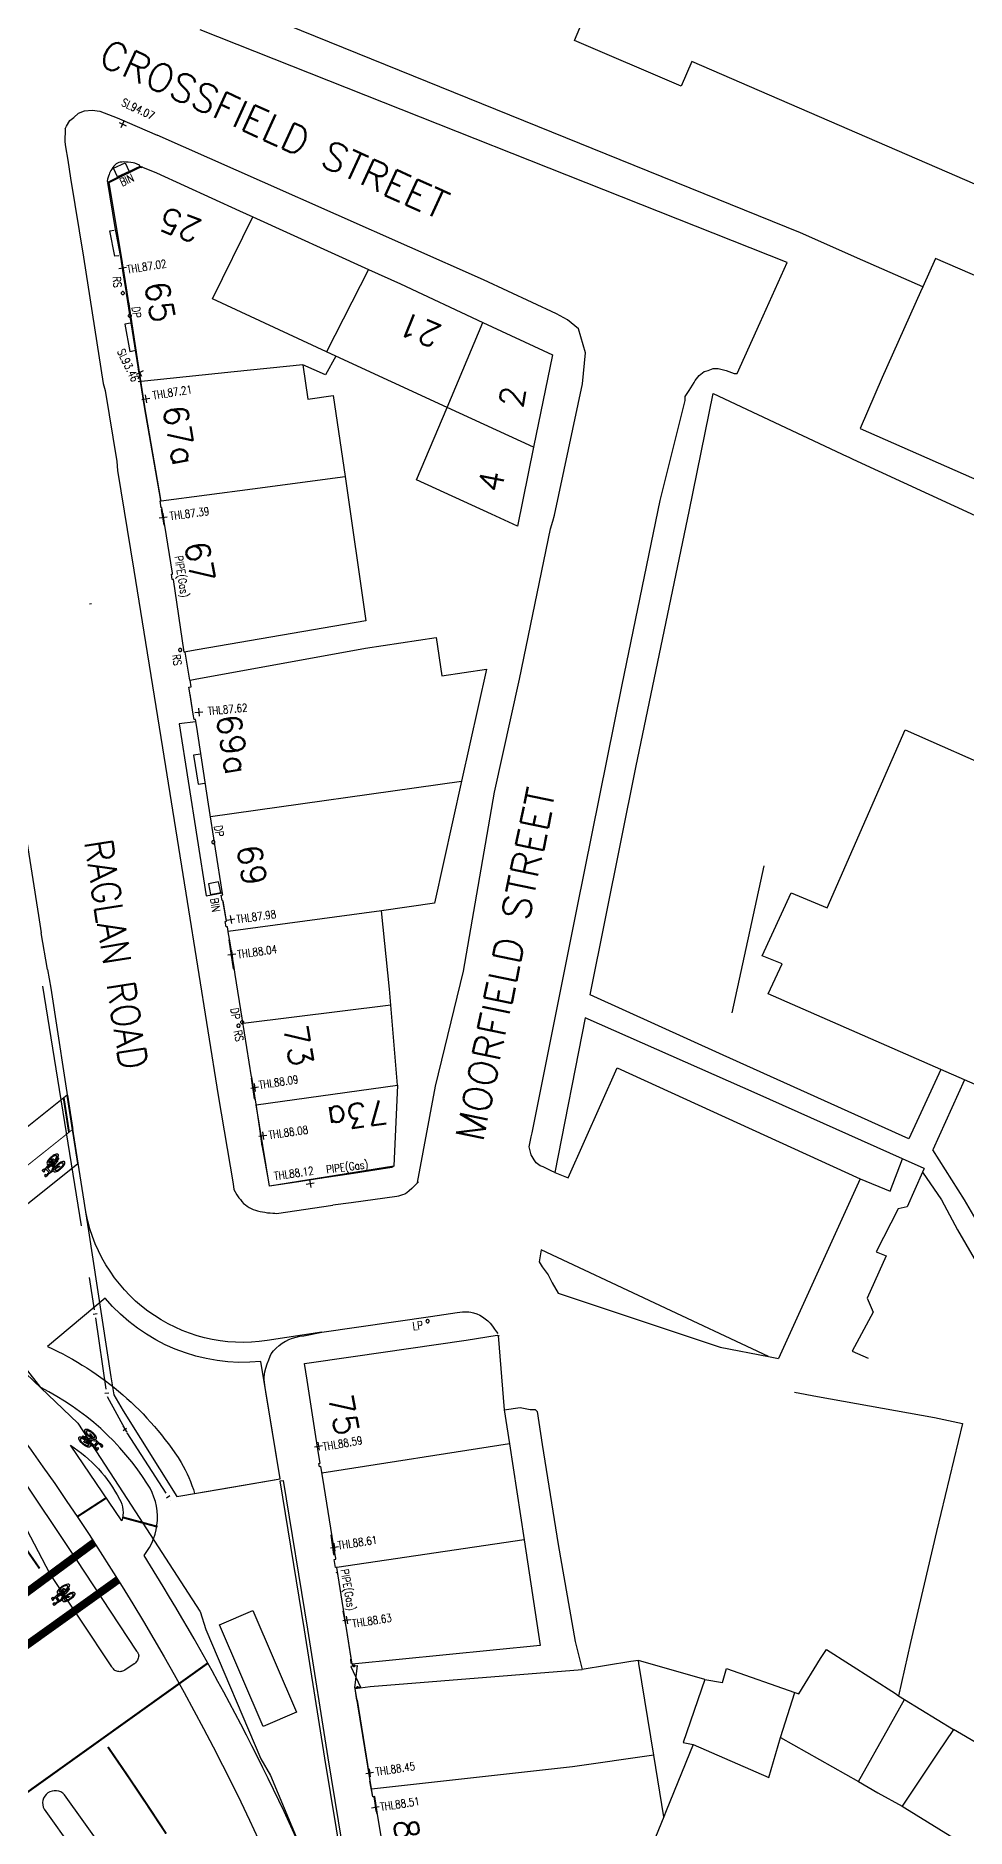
# Model space of a CAD drawing. Extents: x 427500 to 429848, y 434500 to 436505.
# Drawn here: x 429319.5 to 429366, y 435008.8 to 435098.4 of the extents above; entities that cross this region are included whole.
import ezdxf

# ---------------------------------------------------------------- set-up
doc = ezdxf.new("R2010")
doc.units = 0
for name, pattern in [('1004', [6, 4, -2]), ('1025', [2, 1, -1]), ('1055', [0.6, 0.1, -0.5]), ('BLIP', [1, 0.5, -0.5]), ('DASHED2', [0.375, 0.25, -0.125])]:
    doc.linetypes.add(name, pattern=pattern)
doc.layers.get('0').update_dxf_attribs({"color": 222})
for name, color, linetype in [('KTS_LINES', 7, 'Continuous'), ('LPTIP_Ex_Base', 8, 'Continuous'), ('PRO-MARKINGS', 7, 'Continuous'), ('PROPOSED', 1, 'Continuous'), ('ROADNAME', 7, 'Continuous')]:
    doc.layers.add(name, color=color, linetype=linetype)
doc.styles.add('LCC Romans', font='romans.shx', dxfattribs={"width": 0.9})
doc.styles.add('MtXpl_Romans', font='romans__.ttf')
doc.styles.get("Standard").update_dxf_attribs({"font": 'romans.shx'})

# ---------------------------------------------------------------- blocks, each defined once
blk = doc.blocks.new('MH_LINE')
at = {"color": 0, "linetype": 'ByBlock', "flags": 128}
blk.add_lwpolyline([(-0.5, 0), (0.5, 0)], dxfattribs=at)
blk = doc.blocks.new('FENCE_UP')
at = {"color": 0, "linetype": 'ByBlock', "flags": 128}
blk.add_lwpolyline([(0, 0.5), (0, -0.5)], dxfattribs=at)
blk = doc.blocks.new('GATE')
at = {"color": 0, "linetype": 'ByBlock', "flags": 128}
for points in [[(-0.450902, 0), (-0.451904, 0.007014), (-0.455912, 0.014028), (-0.460922, 0.019038), (-0.467936, 0.023046), (-0.475952, 0.024048), (-0.482966, 0.023046), (-0.48998, 0.019038), (-0.49499, 0.014028), (-0.498998, 0.007014), (-0.5, 0), (-0.498998, -0.007014), (-0.49499, -0.014028), (-0.48998, -0.019038), (-0.482966, -0.023046), (-0.475952, -0.024048), (-0.467936, -0.023046), (-0.460922, -0.019038), (-0.455912, -0.014028), (-0.451904, -0.007014)], [(-0.475952, 0.024048), (-0.475952, 0.078156), (0.475952, -0.078156), (0.475952, -0.024048)], [(-0.475952, -0.024048), (-0.475952, -0.078156), (0.475952, 0.078156), (0.475952, 0.024048)], [(-0.450902, 0), (-0.451904, -0.007014)], [(0.5, 0), (0.498998, 0.007014), (0.49499, 0.014028), (0.48998, 0.019038), (0.482966, 0.023046), (0.475952, 0.024048), (0.467936, 0.023046), (0.460922, 0.019038), (0.455912, 0.014028), (0.451904, 0.007014), (0.450902, 0), (0.451904, -0.007014), (0.455912, -0.014028), (0.460922, -0.019038), (0.467936, -0.023046), (0.475952, -0.024048), (0.482966, -0.023046), (0.48998, -0.019038), (0.49499, -0.014028), (0.498998, -0.007014)], [(0.5, 0), (0.498998, -0.007014)]]:
    blk.add_lwpolyline(points, dxfattribs=at)
blk = doc.blocks.new('CIRCL')
at = {"color": 0, "linetype": 'ByBlock', "flags": 128}
for points in [[(0.5, 0), (0.475, 0.154), (0.404, 0.293), (0.293, 0.404), (0.154, 0.475), (0, 0.5), (-0.154, 0.475), (-0.293, 0.404), (-0.404, 0.293), (-0.475, 0.154), (-0.5, 0), (-0.475, -0.154), (-0.404, -0.293), (-0.293, -0.404), (-0.154, -0.475), (0, -0.5), (0.154, -0.475), (0.293, -0.404), (0.404, -0.293), (0.475, -0.154)], [(0.5, 0), (0.475, -0.154)]]:
    blk.add_lwpolyline(points, dxfattribs=at)
blk = doc.blocks.new('CROSS_1')
at = {"color": 0, "linetype": 'ByBlock', "flags": 128}
for points in [[(-0.5, 0.5), (0.5, -0.5)], [(0.5, 0.5), (-0.5, -0.5)]]:
    blk.add_lwpolyline(points, dxfattribs=at)
blk = doc.blocks.new('SPOT')
at = {"color": 0, "linetype": 'ByBlock', "flags": 128}
for points in [[(-0.5, 0), (0.5, 0)], [(0, 0.5), (0, -0.5)]]:
    blk.add_lwpolyline(points, dxfattribs=at)
blk = doc.blocks.new('Bicycle-1057S')
h = blk.add_hatch(color=0)
h.dxf.hatch_style = 1
edge = h.paths.add_edge_path()
edge.add_arc((0.126, -0.094), 0.0265, 129.14176, 144.29195)
edge.add_arc((0.109, -0.082), 0.00544, 145.25426, 218.10853)
edge.add_arc((0.12, -0.073), 0.0199, 218.10853, 242.74374)
edge.add_arc((0.132, -0.049), 0.047, 242.74374, 256.11408)
edge.add_line((0.121, -0.094), (0.121, -0.109))
edge.add_line((0.121, -0.109), (0.171, -0.109))
edge.add_line((0.171, -0.109), (0.171, -0.086))
edge.add_line((0.171, -0.086), (0.236, -0.075))
edge.add_arc((0.294, 0.025), 0.116, 239.79269, 250.14899)
edge.add_arc((0.335, 0.139), 0.237, 250.14899, 261.49486)
edge.add_arc((0.363, 0.322), 0.422, 261.49486, 265.579)
edge.add_line((0.33, -0.099), (0.33, -0.111))
edge.add_arc((0.365, -1.095), 0.985, 92.03645, 98.71012)
edge.add_arc((0.3, -0.672), 0.557, 98.71012, 110.29757)
edge.add_arc((0.202, -0.408), 0.275, 110.29757, 131.76257)
edge.add_arc((0.057, -0.245), 0.0571, 131.76257, 180)
edge.add_arc((0.057, -0.245), 0.0571, 180, 228.23743)
edge.add_arc((0.202, -0.082), 0.275, 228.23743, 249.70243)
edge.add_arc((0.3, 0.182), 0.557, 249.70243, 261.28988)
edge.add_arc((0.365, 0.605), 0.985, 261.28988, 270)
edge.add_arc((0.365, 0.605), 0.985, 270, 278.71012)
edge.add_arc((0.43, 0.182), 0.557, 278.71012, 290.29757)
edge.add_arc((0.528, -0.082), 0.275, 290.29757, 311.76257)
edge.add_arc((0.673, -0.245), 0.0571, 311.76257, 360)
edge.add_arc((0.673, -0.245), 0.0571, 0, 48.23743)
edge.add_arc((0.528, -0.408), 0.275, 48.23743, 51.44869)
edge.add_line((0.699, -0.192), (0.956, -0.139))
edge.add_line((0.956, -0.139), (1.026, -0.149))
edge.add_arc((1.047, -0.145), 0.0216, 192.75229, 229.45567)
edge.add_arc((1.082, -0.102), 0.0766, 230.30149, 254.76939)
edge.add_arc((1.137, 0.09), 0.277, 254.21634, 263.95887)
edge.add_arc((1.111, -0.158), 0.0274, 263.33779, 292.27226)
edge.add_arc((1.118, -0.177), 0.00668, 300.23628, 358.28817)
edge.add_line((1.125, -0.178), (1.125, -0.069))
edge.add_arc((1.114, -0.07), 0.0109, 2.66115, 38.31498)
edge.add_arc((1.111, -0.073), 0.0152, 38.31498, 73.21773)
edge.add_arc((1.093, -0.132), 0.0768, 73.21773, 98.60632)
edge.add_arc((1.086, -0.088), 0.0331, 98.60632, 134.88022)
edge.add_line((1.063, -0.065), (1.033, -0.115))
edge.add_line((1.033, -0.115), (0.94, -0.101))
edge.add_line((0.94, -0.101), (0.94, 0.139))
edge.add_line((0.94, 0.139), (0.985, 0.135))
edge.add_arc((1.016, 0.332), 0.2, 260.93273, 290.38012)
edge.add_arc((1.105, 0.109), 0.0412, 71.00971, 118.23339, ccw=False)
edge.add_arc((1.116, 0.139), 0.00922, 6.47258, 70.69734, ccw=False)
edge.add_line((1.125, 0.14), (1.125, 0.09))
edge.add_line((1.125, 0.09), (1.215, 0.09))
edge.add_line((1.215, 0.09), (1.215, 0.155))
edge.add_arc((1.2, 0.153), 0.0157, 9.24225, 38.24503)
edge.add_arc((1.176, 0.134), 0.0458, 38.24503, 62.4014)
edge.add_arc((1.144, 0.074), 0.114, 62.4014, 80.15997)
edge.add_arc((1.117, -0.084), 0.273, 80.15997, 97.39464)
edge.add_arc((1.102, 0.033), 0.155, 97.39464, 115.94183)
edge.add_arc((1.009, 0.223), 0.0561, 265.44294, 296.48081, ccw=False)
edge.add_line((1.004, 0.167), (0.704, 0.196))
edge.add_arc((0.528, 0.407), 0.275, 309.87493, 311.78208)
edge.add_arc((0.673, 0.245), 0.0572, 311.78208, 360)
edge.add_arc((0.673, 0.245), 0.0572, 360, 408.21792)
edge.add_arc((0.528, 0.083), 0.275, 48.21792, 69.68965)
edge.add_arc((0.43, -0.182), 0.557, 69.68965, 81.284)
edge.add_arc((0.365, -0.604), 0.984, 81.284, 90)
edge.add_arc((0.365, -0.604), 0.984, 90, 98.716)
edge.add_arc((0.3, -0.182), 0.557, 98.716, 110.31035)
edge.add_arc((0.202, 0.083), 0.275, 110.31035, 131.78208)
edge.add_arc((0.057, 0.245), 0.0572, 131.78208, 180)
edge.add_arc((0.057, 0.245), 0.0572, 180, 228.21792)
edge.add_arc((0.202, 0.407), 0.275, 228.21792, 249.68965)
edge.add_arc((0.3, 0.672), 0.557, 249.68965, 261.284)
edge.add_arc((0.365, 1.094), 0.984, 261.284, 270)
edge.add_arc((0.365, 1.094), 0.984, 270, 278.716)
edge.add_arc((0.43, 0.672), 0.557, 278.716, 290.31035)
edge.add_arc((0.528, 0.407), 0.275, 290.31035, 298.74003)
edge.add_line((0.66, 0.166), (0.705, 0.162))
edge.add_line((0.705, 0.162), (0.409, 0.007))
edge.add_arc((0.362, -0.412), 0.422, 83.63101, 90)
edge.add_arc((0.362, -0.412), 0.422, 90, 98.50514)
edge.add_arc((0.335, -0.229), 0.237, 98.50514, 109.85101)
edge.add_arc((0.294, -0.115), 0.116, 109.85101, 131.07537)
edge.add_arc((0.233, -0.045), 0.0229, 131.07537, 180)
edge.add_arc((0.233, -0.045), 0.0229, 180, 222.68705)
edge.add_line((0.216, -0.061), (0.171, -0.068))
edge.add_line((0.171, -0.068), (0.171, -0.053))
edge.add_line((0.171, -0.053), (0.121, -0.053))
edge.add_line((0.121, -0.053), (0.121, -0.068))
edge.add_arc((0.13, -0.105), 0.0376, 103.02198, 123.3282)
edge = h.paths.add_edge_path(flags=16)
edge.add_line((0.801, 0.153), (0.85, 0.148))
edge.add_line((0.85, 0.148), (0.85, -0.091))
edge.add_line((0.85, -0.091), (0.515, -0.046))
edge.add_arc((0.492, -0.045), 0.0229, 357.68811, 360)
edge.add_arc((0.492, -0.045), 0.0229, 360, 405.67706)
edge.add_line((0.508, -0.029), (0.558, -0.02))
edge.add_line((0.558, -0.02), (0.558, -0.035))
edge.add_line((0.558, -0.035), (0.607, -0.035))
edge.add_line((0.607, -0.035), (0.607, -0.02))
edge.add_arc((0.596, 0.022), 0.0434, 284.70999, 308.66249)
edge.add_arc((0.619, -0.007), 0.00661, 308.66249, 417.05496)
edge.add_arc((0.597, -0.04), 0.0465, 57.05496, 77.92545)
edge.add_line((0.607, 0.005), (0.607, 0.02))
edge.add_line((0.607, 0.02), (0.558, 0.02))
edge.add_line((0.558, 0.02), (0.558, -0.003))
edge.add_line((0.558, -0.003), (0.49, -0.015))
edge.add_arc((0.431, -0.115), 0.116, 59.49861, 62.30136)
edge.add_line((0.485, -0.012), (0.801, 0.153))
edge = h.paths.add_edge_path(flags=16)
edge.add_arc((0.478, -0.358), 0.192, 65.84495, 69.56717)
edge.add_arc((0.41, -0.541), 0.387, 69.56717, 81.22761)
edge.add_arc((0.365, -0.833), 0.683, 81.22761, 87.06319)
edge.add_line((0.4, -0.151), (0.4, -0.215))
edge.add_line((0.4, -0.215), (0.557, -0.183))
edge = h.paths.add_edge_path(flags=16)
edge.add_arc((0.15, -0.245), 0.0404, 180, 228.03138)
edge.add_arc((0.252, -0.132), 0.192, 228.03138, 249.56717)
edge.add_arc((0.32, 0.051), 0.387, 249.56717, 261.22761)
edge.add_arc((0.365, 0.343), 0.683, 261.22761, 270)
edge.add_arc((0.365, 0.343), 0.683, 270, 278.77239)
edge.add_arc((0.41, 0.051), 0.387, 278.77239, 290.43283)
edge.add_arc((0.478, -0.132), 0.192, 290.43283, 311.96862)
edge.add_arc((0.58, -0.245), 0.0404, 311.96862, 360)
edge.add_arc((0.58, -0.245), 0.0404, 0, 48.03138)
edge.add_arc((0.478, -0.358), 0.192, 48.03138, 49.26933)
edge.add_line((0.604, -0.212), (0.388, -0.257))
edge.add_arc((0.36, -0.147), 0.113, 270, 284.48851, ccw=False)
edge.add_arc((0.36, -0.205), 0.0555, 244.00102, 269.62857, ccw=False)
edge.add_arc((0.34, -0.245), 0.0105, 177.42126, 242.47932, ccw=False)
edge.add_line((0.33, -0.245), (0.33, -0.151))
edge.add_arc((0.365, -0.833), 0.683, 92.93681, 98.77239)
edge.add_arc((0.32, -0.541), 0.387, 98.77239, 110.43283)
edge.add_arc((0.252, -0.358), 0.192, 110.43283, 131.96862)
edge.add_arc((0.15, -0.245), 0.0404, 131.96862, 180)
edge = h.paths.add_edge_path(flags=16)
edge.add_line((0.4, -0.111), (0.4, -0.098))
edge.add_arc((0.363, 0.322), 0.422, 275.10283, 278.50514)
edge.add_arc((0.39, 0.139), 0.237, 278.50514, 289.85101)
edge.add_arc((0.431, 0.025), 0.116, 289.85101, 297.57347)
edge.add_line((0.485, -0.078), (0.835, -0.125))
edge.add_line((0.835, -0.125), (0.653, -0.163))
edge.add_arc((0.528, -0.408), 0.275, 62.90217, 69.70243)
edge.add_arc((0.43, -0.672), 0.557, 69.70243, 81.28988)
edge.add_arc((0.365, -1.095), 0.985, 81.28988, 87.96355)
edge = h.paths.add_edge_path(flags=16)
edge.add_arc((0.445, -0.045), 0.0151, 0, 48.44895)
edge.add_arc((0.406, -0.089), 0.0737, 48.44895, 69.84062)
edge.add_arc((0.38, -0.16), 0.15, 69.84062, 81.35341)
edge.add_arc((0.362, -0.274), 0.265, 81.35341, 90)
edge.add_arc((0.362, -0.274), 0.265, 90, 98.64659)
edge.add_arc((0.345, -0.16), 0.15, 98.64659, 110.15938)
edge.add_arc((0.319, -0.089), 0.0737, 110.15938, 131.55105)
edge.add_arc((0.28, -0.045), 0.0151, 131.55105, 180)
edge.add_arc((0.28, -0.045), 0.0151, 180, 228.44895)
edge.add_arc((0.319, -0.001), 0.0737, 228.44895, 249.84062)
edge.add_arc((0.345, 0.07), 0.15, 249.84062, 261.35341)
edge.add_arc((0.363, 0.184), 0.265, 261.35341, 270)
edge.add_arc((0.363, 0.184), 0.265, 270, 278.64659)
edge.add_arc((0.38, 0.07), 0.15, 278.64659, 290.15938)
edge.add_arc((0.406, -0.001), 0.0737, 290.15938, 311.55105)
edge.add_arc((0.445, -0.045), 0.0151, 311.55105, 360)
edge = h.paths.add_edge_path(flags=16)
edge.add_arc((0.555, 0.536), 0.323, 256.44872, 264.55429)
edge.add_line((0.524, 0.214), (0.593, 0.207))
edge.add_arc((0.478, 0.363), 0.194, 306.46567, 311.7704)
edge.add_arc((0.581, 0.247), 0.0386, 311.7704, 360.56171)
edge.add_arc((0.581, 0.247), 0.0386, 0.56171, 49.35301)
edge.add_arc((0.48, 0.13), 0.194, 49.35301, 70.6246)
edge.add_arc((0.414, -0.061), 0.395, 70.6246, 82.01712)
edge.add_arc((0.371, -0.364), 0.702, 82.01712, 90.56171)
edge.add_arc((0.371, -0.364), 0.702, 90.56171, 99.1063)
edge.add_arc((0.322, -0.062), 0.395, 99.1063, 110.49881)
edge.add_arc((0.252, 0.127), 0.194, 110.49881, 131.7704)
edge.add_arc((0.149, 0.243), 0.0386, 131.7704, 180.56171)
edge.add_arc((0.149, 0.243), 0.0386, 180.56171, 229.35301)
edge.add_arc((0.25, 0.36), 0.194, 229.35301, 250.6246)
edge.add_arc((0.316, 0.551), 0.395, 250.6246, 262.01712)
edge.add_arc((0.359, 0.854), 0.702, 262.01712, 270.56171)
edge.add_arc((0.359, 0.854), 0.702, 270.56171, 279.1063)
edge.add_arc((0.408, 0.552), 0.395, 279.1063, 289.09811)
edge.add_line((0.537, 0.178), (0.465, 0.185))
edge.add_arc((0.501, 0.549), 0.366, 249.53024, 264.33211, ccw=False)
edge.add_arc((0.409, 0.302), 0.102, 219.81143, 249.53024, ccw=False)
edge.add_arc((0.339, 0.244), 0.0115, 182.90017, 219.81143, ccw=False)
edge.add_arc((0.333, 0.244), 0.00556, 121.34141, 182.90017, ccw=False)
edge.add_arc((0.357, 0.205), 0.051, 96.53118, 121.34141, ccw=False)
edge.add_arc((0.363, 0.155), 0.101, 77.38598, 96.53118, ccw=False)
edge.add_arc((0.375, 0.21), 0.0448, 58.98522, 77.38598, ccw=False)
edge.add_arc((0.538, 0.531), 0.316, 243.66701, 259.17542)
at = {"color": 0}
for p, q in [((0.33, -0.102), (0.329, -0.102)), ((0.33, -0.102), (0.329, -0.102)), ((0.329, -0.102), (0.329, -0.102)), ((0.33, -0.103), (0.329, -0.103)), ((0.329, -0.104), (0.33, -0.104)), ((0.33, -0.104), (0.329, -0.104)), ((0.329, -0.104), (0.329, -0.104)), ((0.329, -0.104), (0.329, -0.104)), ((0.329, -0.104), (0.329, -0.104)), ((0.329, -0.104), (0.329, -0.104)), ((0.329, -0.104), (0.329, -0.104)), ((0.33, -0.103), (0.33, -0.104))]:
    blk.add_line(p, q, dxfattribs=at)
for points in [[(0.109, -0.073, 0.066202), (0.104, -0.079, 0.329046), (0.104, -0.085, 0.107907), (0.111, -0.09, 0.058405), (0.121, -0.094), (0.121, -0.109), (0.171, -0.109), (0.171, -0.086), (0.236, -0.075, 0.045219), (0.255, -0.084, 0.049546), (0.3, -0.095, 0.017822), (0.33, -0.099), (0.33, -0.111, 0.029128), (0.216, -0.121, 0.050603), (0.107, -0.15, 0.093934), (0.019, -0.202, 0.21364), (0, -0.245, 0.21364), (0.019, -0.288, 0.093934), (0.107, -0.34, 0.050603), (0.216, -0.369, 0.038023), (0.365, -0.38, 0.038023), (0.514, -0.369, 0.050603), (0.623, -0.34, 0.093934), (0.711, -0.288, 0.21364), (0.73, -0.245, 0.21364), (0.711, -0.202, 0.014013), (0.699, -0.192), (0.956, -0.139), (1.026, -0.149, 0.161532), (1.033, -0.161, 0.107169), (1.062, -0.176, 0.042535), (1.108, -0.185, 0.126926), (1.122, -0.183, 0.258859), (1.125, -0.178), (1.125, -0.069, 0.156836), (1.123, -0.063, 0.15348), (1.115, -0.058, 0.111234), (1.081, -0.056, 0.15961), (1.063, -0.065), (1.033, -0.115), (0.94, -0.101), (0.94, 0.139), (0.985, 0.135, 0.1292), (1.086, 0.145, -0.209019), (1.119, 0.148, -0.287807), (1.125, 0.14), (1.125, 0.09), (1.215, 0.09), (1.215, 0.155, 0.127228), (1.212, 0.162, 0.105794), (1.197, 0.175, 0.077642), (1.164, 0.186, 0.075343), (1.082, 0.188, 0.081105), (1.034, 0.173, -0.136262), (1.004, 0.167), (0.704, 0.196, 0.008322), (0.711, 0.202, 0.213551), (0.73, 0.245, 0.213551), (0.711, 0.288, 0.093963), (0.623, 0.341, 0.050633), (0.514, 0.369, 0.038049), (0.365, 0.38, 0.038049), (0.216, 0.369, 0.050633), (0.107, 0.341, 0.093963), (0.019, 0.288, 0.213551), (0, 0.245, 0.213551), (0.019, 0.202, 0.093963), (0.107, 0.149, 0.050633), (0.216, 0.121, 0.038049), (0.365, 0.11, 0.038049), (0.514, 0.121, 0.050633), (0.623, 0.149, 0.036798), (0.66, 0.166), (0.705, 0.162), (0.409, 0.007, 0.027797), (0.362, 0.01, 0.037128), (0.3, 0.005, 0.049546), (0.255, -0.006, 0.092874), (0.218, -0.028, 0.216777), (0.21, -0.045, 0.188442), (0.216, -0.061), (0.171, -0.068), (0.171, -0.053), (0.121, -0.053), (0.121, -0.068, 0.088835), (0.109, -0.073)], [(0.479, 0.221, 0.035382), (0.524, 0.214), (0.593, 0.207, 0.02315), (0.607, 0.218, 0.216168), (0.62, 0.247, 0.216168), (0.607, 0.276, 0.093082), (0.545, 0.312, 0.04975), (0.468, 0.331, 0.0373), (0.364, 0.337, 0.0373), (0.26, 0.329, 0.04975), (0.184, 0.309, 0.093082), (0.123, 0.272, 0.216168), (0.11, 0.242, 0.216168), (0.123, 0.214, 0.093082), (0.185, 0.178, 0.04975), (0.262, 0.159, 0.0373), (0.366, 0.153, 0.0373), (0.47, 0.161, 0.043625), (0.537, 0.178), (0.465, 0.185, -0.064675), (0.373, 0.206, -0.130405), (0.33, 0.237, -0.162463), (0.328, 0.243, -0.275252), (0.33, 0.248, -0.10868), (0.351, 0.255, -0.083732), (0.385, 0.254, -0.080461), (0.398, 0.248, 0.067772)], [(0.801, 0.153), (0.85, 0.148), (0.85, -0.091), (0.515, -0.046, 0.010088), (0.515, -0.045, 0.201985), (0.508, -0.029), (0.558, -0.02), (0.558, -0.035), (0.607, -0.035), (0.607, -0.02, 0.104895), (0.623, -0.012, 0.511684), (0.623, -0.001, 0.091317), (0.607, 0.005), (0.607, 0.02), (0.558, 0.02), (0.558, -0.003), (0.49, -0.015, 0.01223), (0.485, -0.012)], [(0.11, -0.245, 0.2127), (0.123, -0.275, 0.094245), (0.185, -0.312, 0.050922), (0.261, -0.332, 0.038295), (0.365, -0.34, 0.038295), (0.469, -0.332, 0.050922), (0.545, -0.312, 0.094245), (0.607, -0.275, 0.2127), (0.62, -0.245, 0.2127), (0.607, -0.215, 0.005402), (0.604, -0.212), (0.388, -0.257, -0.063302), (0.36, -0.26, -0.11229), (0.336, -0.255, -0.291748), (0.33, -0.245), (0.33, -0.151, 0.025468), (0.261, -0.158, 0.050922), (0.185, -0.178, 0.094245), (0.123, -0.215, 0.2127)], [(0.46, -0.045, 0.214605), (0.455, -0.034, 0.093611), (0.431, -0.02, 0.050276), (0.402, -0.012, 0.037746), (0.362, -0.009, 0.037746), (0.323, -0.012, 0.050276), (0.294, -0.02, 0.093611), (0.27, -0.034, 0.214605), (0.265, -0.045, 0.214605), (0.27, -0.056, 0.093611), (0.294, -0.07, 0.050276), (0.323, -0.078, 0.037746), (0.362, -0.081, 0.037746), (0.402, -0.078, 0.050276), (0.431, -0.07, 0.093611), (0.455, -0.056, 0.214605)], [(0.4, -0.111), (0.4, -0.098, 0.014846), (0.425, -0.095, 0.049546), (0.47, -0.084, 0.033708), (0.485, -0.078), (0.835, -0.125), (0.653, -0.163, 0.02968), (0.623, -0.15, 0.050603), (0.514, -0.121, 0.029128)], [(0.557, -0.183, 0.016243), (0.545, -0.178, 0.050922), (0.469, -0.158, 0.025468), (0.4, -0.151), (0.4, -0.215)]]:
    blk.add_lwpolyline(points, format="xyb", close=True, dxfattribs=at)

msp = doc.modelspace()

# ---------------------------------------------------------------- linework, layer by layer
at = {"layer": 'LPTIP_Ex_Base', "color": 251, "true_color": 0x636466}
for p, q in [((429357.707, 435088.527), (429328.502, 435100.366)), ((429346.411, 435098.144), (429346.953, 435099.408)), ((429357.05, 435087.05), (429327.691, 435098.675)), ((429351.741, 435095.857), (429346.411, 435098.144)), ((429352.274, 435097.101), (429351.741, 435095.857)), ((429374.346, 435087.531), (429352.274, 435097.101)), ((429330.81, 435091.083), (429325.548, 435093.41)), ((429325.548, 435093.41), (429325.548, 435093.41)), ((429325.548, 435093.41), (429325.548, 435093.41)), ((429325.548, 435093.41), (429325.548, 435093.41)), ((429324.816, 435091.816), (429324.816, 435091.816)), ((429324.816, 435091.816), (429324.816, 435091.816)), ((429324.816, 435091.816), (429324.816, 435091.816)), ((429324.816, 435091.816), (429324.816, 435091.816)), ((429324.816, 435091.816), (429325.51, 435091.533)), ((429325.51, 435091.533), (429329.66, 435089.633)), ((429341.86, 435086.183), (429330.81, 435091.083)), ((429328.31, 435085.233), (429330.33, 435089.333)), ((429329.66, 435089.633), (429330.33, 435089.333)), ((429330.33, 435089.333), (429336.12, 435086.703)), ((429360.833, 435087.152), (429357.707, 435088.527)), ((429336.12, 435086.703), (429334.01, 435082.583)), ((429336.12, 435086.703), (429337.71, 435085.983)), ((429355.7, 435084.05), (429357.05, 435087.05)), ((429357.05, 435087.05), (429357.05, 435087.05)), ((429357.05, 435087.05), (429357.05, 435087.05)), ((429363.82, 435085.839), (429360.833, 435087.152)), ((429364.45, 435087.25), (429363.82, 435085.839)), ((429370.88, 435084.482), (429364.45, 435087.25)), ((429337.71, 435085.983), (429341.83, 435084.053)), ((429345.51, 435084.483), (429341.86, 435086.183)), ((429363.82, 435085.839), (429363.709, 435085.59)), ((429334.01, 435082.583), (429328.31, 435085.233)), ((429363.709, 435085.59), (429361.8, 435081.3)), ((429340.04, 435079.813), (429341.83, 435084.053)), ((429341.83, 435084.053), (429345.31, 435082.433)), ((429346.06, 435084.183), (429345.51, 435084.483)), ((429346.61, 435083.733), (429346.06, 435084.183)), ((429354.55, 435081.5), (429355.7, 435084.05)), ((429346.96, 435082.533), (429346.61, 435083.733)), ((429334.48, 435082.363), (429333.96, 435081.433)), ((429334.48, 435082.363), (429334.01, 435082.583)), ((429340.04, 435079.813), (429334.48, 435082.363)), ((429345.31, 435082.433), (429344.37, 435077.823)), ((429346.81, 435080.983), (429346.96, 435082.533)), ((429329.396, 435081.584), (429324.6, 435081.093)), ((429332.829, 435081.936), (429329.396, 435081.584)), ((429332.829, 435081.936), (429333.076, 435080.227)), ((429333.96, 435081.433), (429332.829, 435081.936)), ((429352.4, 435081.05), (429352.45, 435081.15)), ((429352.45, 435081.15), (429352.65, 435081.4)), ((429352.65, 435081.4), (429352.9, 435081.6)), ((429352.9, 435081.6), (429353.1, 435081.65)), ((429353.1, 435081.65), (429353.35, 435081.75)), ((429353.35, 435081.75), (429353.6, 435081.75)), ((429353.6, 435081.75), (429354, 435081.65)), ((429354, 435081.65), (429354.4, 435081.5)), ((429354.4, 435081.5), (429354.55, 435081.5)), ((429361.8, 435081.3), (429360.7, 435078.75)), ((429333.076, 435080.227), (429334.352, 435080.412)), ((429334.352, 435080.412), (429334.939, 435076.361)), ((429345.41, 435074.433), (429346.81, 435080.983)), ((429351.95, 435080.35), (429352.15, 435080.65)), ((429351.95, 435080.15), (429351.95, 435080.35)), ((429352.15, 435080.65), (429352.4, 435081.05)), ((429352.15, 435074.6), (429353.35, 435080.5)), ((429353.35, 435080.5), (429360.05, 435077.35)), ((429338.51, 435076.183), (429340.04, 435079.813)), ((429344.37, 435077.823), (429340.04, 435079.813)), ((429350.7, 435075.15), (429351.95, 435080.15)), ((429360.7, 435078.75), (429378.327, 435070.994)), ((429344.37, 435077.823), (429343.56, 435073.883)), ((429360.05, 435077.35), (429360.088, 435077.332)), ((429360.088, 435077.332), (429360.32, 435077.22)), ((429360.32, 435077.22), (429379.341, 435068.479)), ((429330.32, 435075.733), (429334.939, 435076.361)), ((429334.939, 435076.361), (429335.985, 435069.136)), ((429342.26, 435074.473), (429338.51, 435076.183)), ((429325.751, 435075.145), (429330.32, 435075.733)), ((429348.8, 435065.95), (429350.7, 435075.15)), ((429343.56, 435073.883), (429342.26, 435074.473)), ((429345.219, 435073.742), (429345.327, 435074.131)), ((429345.327, 435074.131), (429345.41, 435074.433)), ((429349.5, 435061.9), (429352.15, 435074.6)), ((429343.66, 435066.233), (429345.219, 435073.742)), ((429335.985, 435069.136), (429327.541, 435067.691)), ((429327.453, 435066.221), (429335.962, 435067.771)), ((429335.962, 435067.771), (429339.49, 435068.309)), ((429339.49, 435068.309), (429339.775, 435066.4)), ((429327.541, 435067.691), (429327.541, 435067.691)), ((429339.775, 435066.4), (429342.01, 435066.733)), ((429342.01, 435066.733), (429340.76, 435061.123)), ((429342.41, 435060.583), (429343.66, 435066.233)), ((429346.55, 435054.8), (429348.8, 435065.95)), ((429359.05, 435054.8), (429362.95, 435063.7)), ((429362.95, 435063.7), (429372.2, 435059.6)), ((429347.19, 435050.45), (429349.5, 435061.9)), ((429328.211, 435059.361), (429340.76, 435061.123)), ((429340.76, 435061.123), (429339.41, 435055.033)), ((429340.86, 435051.633), (429342.41, 435060.583)), ((429354.3, 435049.55), (429355.9, 435056.9)), ((429355.8, 435052.4), (429357.25, 435055.55)), ((429357.25, 435055.55), (429359.05, 435054.8)), ((429336.76, 435054.653), (429329.102, 435053.622)), ((429339.41, 435055.033), (429336.76, 435054.653)), ((429337.16, 435050.733), (429336.76, 435054.653)), ((429344.3, 435043.55), (429346.55, 435054.8)), ((429339.46, 435045.883), (429340.86, 435051.633)), ((429356.8, 435052), (429355.8, 435052.4)), ((429356.1, 435050.5), (429356.8, 435052)), ((429337.23, 435049.943), (429337.16, 435050.733)), ((429337.23, 435049.943), (429329.845, 435049.022)), ((429337.56, 435045.933), (429337.23, 435049.943)), ((429353.84, 435047.44), (429347.19, 435050.45)), ((429364.728, 435046.714), (429356.1, 435050.5)), ((429346.95, 435049.3), (429345.42, 435041.58)), ((429355.55, 435045.5), (429346.95, 435049.3)), ((429363.118, 435043.248), (429353.84, 435047.44)), ((429346.1, 435041.3), (429348.55, 435046.8)), ((429348.55, 435046.8), (429360.7, 435041.25)), ((429364.728, 435046.714), (429363.118, 435043.248)), ((429365.9, 435046.2), (429364.728, 435046.714)), ((429330.5, 435044.949), (429337.56, 435045.933)), ((429337.56, 435045.933), (429337.384, 435041.884)), ((429338.569, 435041.067), (429339.46, 435045.883)), ((429362.81, 435042.262), (429355.55, 435045.5)), ((429365.9, 435046.2), (429364.33, 435042.7)), ((429374.51, 435042.42), (429365.9, 435046.2)), ((429331.16, 435040.883), (429330.5, 435044.949)), ((429344.25, 435043.35), (429344.3, 435043.55)), ((429344.15, 435042.85), (429344.25, 435043.35)), ((429344.25, 435042.45), (429344.15, 435042.85)), ((429365.9, 435040.2), (429364.33, 435042.7)), ((429337.384, 435041.884), (429331.16, 435040.883)), ((429344.4, 435042.2), (429344.25, 435042.45)), ((429344.5, 435042.05), (429344.4, 435042.2)), ((429344.7, 435041.9), (429344.5, 435042.05)), ((429344.85, 435041.85), (429344.7, 435041.9)), ((429345.25, 435041.65), (429344.85, 435041.85)), ((429362.198, 435040.635), (429362.81, 435042.262)), ((429363.89, 435041.78), (429362.81, 435042.262)), ((429363.89, 435041.78), (429363.8, 435041.59)), ((429338.569, 435041.067), (429338.569, 435041.067)), ((429338.569, 435041.067), (429338.569, 435041.067)), ((429338.569, 435041.067), (429338.569, 435041.067)), ((429338.569, 435041.067), (429338.569, 435041.067)), ((429338.569, 435041.067), (429338.569, 435041.067)), ((429338.569, 435041.067), (429338.569, 435041.067)), ((429338.569, 435041.067), (429338.569, 435041.067)), ((429345.42, 435041.58), (429345.25, 435041.65)), ((429345.42, 435041.58), (429346.1, 435041.3)), ((429360.7, 435041.25), (429356.61, 435032.27)), ((429360.7, 435041.25), (429362.198, 435040.635)), ((429363.8, 435041.59), (429363.05, 435039.85)), ((429363.8, 435041.59), (429364.75, 435040.2)), ((429364.75, 435040.2), (429365.55, 435038.7)), ((429367.3, 435037.8), (429365.9, 435040.2)), ((429362.6, 435039.75), (429361.5, 435037.6)), ((429363.05, 435039.85), (429362.6, 435039.75)), ((429365.55, 435038.7), (429366.8, 435036.55)), ((429344.75, 435037.7), (429344.65, 435037.1)), ((429356.11, 435032.37), (429344.75, 435037.7)), ((429362, 435037.4), (429361.05, 435035.3)), ((429361.5, 435037.6), (429362, 435037.4)), ((429344.65, 435037.1), (429344.8, 435036.85)), ((429344.8, 435036.85), (429345.1, 435036.45)), ((429345.1, 435036.45), (429345.3, 435036.05)), ((429345.3, 435036.05), (429345.6, 435035.55)), ((429345.6, 435035.55), (429353.7, 435032.85)), ((429361.35, 435034.6), (429360.3, 435032.65)), ((429361.05, 435035.3), (429361.35, 435034.6)), ((429342.598, 435033.425), (429342.902, 435029.717)), ((429353.7, 435032.85), (429356.11, 435032.37)), ((429356.11, 435032.37), (429356.61, 435032.27)), ((429360.3, 435032.65), (429361.1, 435032.3)), ((429357.412, 435030.597), (429358.552, 435030.377)), ((429358.552, 435030.377), (429364.402, 435029.327)), ((429342.902, 435029.717), (429343.702, 435029.827)), ((429342.902, 435029.717), (429343.162, 435028.017)), ((429343.702, 435029.827), (429344.202, 435029.727)), ((429344.202, 435029.727), (429344.452, 435029.727)), ((429344.452, 435029.727), (429344.552, 435029.627)), ((429344.552, 435029.627), (429344.802, 435027.977)), ((429364.402, 435029.327), (429365.802, 435029.027)), ((429365.802, 435029.027), (429364.502, 435023.627)), ((429343.162, 435028.017), (429333.785, 435026.545)), ((429343.162, 435028.017), (429343.892, 435023.217)), ((429344.802, 435027.977), (429345.602, 435022.977)), ((429343.892, 435023.217), (429334.535, 435021.838)), ((429343.892, 435023.217), (429344.702, 435017.927)), ((429345.602, 435022.977), (429346.452, 435018.127)), ((429364.502, 435023.627), (429363.202, 435018.077)), ((429335.293, 435017.003), (429334.535, 435021.838)), ((429344.702, 435017.927), (429335.293, 435017.003)), ((429346.452, 435018.127), (429346.552, 435017.727)), ((429346.552, 435017.727), (429346.801, 435016.731)), ((429358.702, 435017.277), (429359.002, 435017.727)), ((429359.002, 435017.727), (429362.452, 435015.527)), ((429363.202, 435018.077), (429362.612, 435015.417)), ((429336.195, 435015.878), (429346.801, 435016.731)), ((429349.229, 435017.128), (429346.801, 435016.731)), ((429349.607, 435017.19), (429349.229, 435017.128)), ((429349.633, 435017.03), (429349.607, 435017.19)), ((429352.932, 435016.227), (429349.607, 435017.19)), ((429350.38, 435012.456), (429349.633, 435017.03)), ((429353.802, 435016.077), (429354.002, 435016.777)), ((429354.002, 435016.777), (429357.422, 435015.577)), ((429357.632, 435015.517), (429358.702, 435017.277)), ((429335.444, 435015.779), (429336.195, 435015.878)), ((429336.335, 435010.366), (429335.444, 435015.779)), ((429352.932, 435016.227), (429351.852, 435013.077)), ((429352.932, 435016.227), (429353.802, 435016.077)), ((429356.702, 435013.327), (429357.422, 435015.577)), ((429357.422, 435015.577), (429357.632, 435015.517)), ((429362.202, 435013.977), (429362.902, 435015.227)), ((429362.452, 435015.527), (429362.612, 435015.417)), ((429362.612, 435015.417), (429362.902, 435015.227)), ((429362.902, 435015.227), (429365.352, 435013.727)), ((429362.126, 435013.842), (429362.202, 435013.977)), ((429351.852, 435013.077), (429352.352, 435012.977)), ((429356.132, 435011.337), (429356.702, 435013.327)), ((429356.702, 435013.327), (429360.604, 435011.128)), ((429360.604, 435011.128), (429362.126, 435013.842)), ((429365.352, 435013.727), (429364.561, 435012.545)), ((429370.102, 435010.977), (429365.352, 435013.727)), ((429350.38, 435012.456), (429346.312, 435011.877)), ((429350.883, 435009.374), (429350.38, 435012.456)), ((429352.352, 435012.977), (429351.002, 435009.667)), ((429352.352, 435012.977), (429356.132, 435011.337)), ((429364.561, 435012.545), (429362.789, 435009.898)), ((429346.312, 435011.877), (429336.26, 435010.759)), ((429360.604, 435011.128), (429361.582, 435010.577)), ((429361.582, 435010.577), (429362.789, 435009.898)), ((429351.002, 435009.667), (429350.883, 435009.374)), ((429362.789, 435009.898), (429362.932, 435009.817)), ((429362.932, 435009.817), (429365.752, 435008.077)), ((429350.883, 435009.374), (429350.052, 435007.337))]:
    msp.add_line(p, q, dxfattribs=at)
at = {"layer": 'LPTIP_Ex_Base', "color": 251, "true_color": 0x636466, "flags": 128}
for points in [[(429320.952, 435093.74), (429321.01, 435093.863), (429321.191, 435094.147), (429321.376, 435094.304), (429321.613, 435094.517), (429321.92, 435094.632), (429322.295, 435094.658), (429322.679, 435094.622)], [(429322.679, 435094.622), (429323.552, 435094.289), (429325.548, 435093.41)], [(429320.952, 435093.74), (429320.937, 435093.075), (429320.969, 435092.829), (429321.088, 435092.169), (429321.224, 435091.269), (429321.86, 435087.326), (429322.849, 435081.01), (429322.951, 435080.65), (429323.534, 435077.112), (429323.574, 435076.658), (429324.374, 435071.673), (429325.821, 435062.803), (429327.048, 435055.109), (429328.604, 435045.424), (429329.354, 435040.998), (429329.388, 435040.726), (429329.528, 435040.46)], [(429324.686, 435091.864), (429324.67, 435091.924), (429324.438, 435092.015), (429324.353, 435092.028), (429324.237, 435092.046), (429324.107, 435092.063), (429323.98, 435092.075), (429323.871, 435092.078), (429323.784, 435092.072), (429323.706, 435092.061), (429323.635, 435092.043), (429323.569, 435092.016), (429323.506, 435091.979), (429323.443, 435091.929), (429323.385, 435091.868), (429323.33, 435091.798), (429323.28, 435091.723), (429323.234, 435091.647), (429323.197, 435091.581), (429323.168, 435091.523), (429323.142, 435091.455), (429323.112, 435091.36), (429323.07, 435091.22), (429323.043, 435091.115), (429323.075, 435091.08)], [(429324.816, 435091.816), (429324.692, 435091.855), (429324.507, 435091.761), (429323.206, 435091.119), (429323.065, 435091.058), (429323.437, 435088.797), (429323.696, 435087.405), (429323.728, 435087.226), (429323.87, 435086.327), (429323.903, 435086.149), (429324.102, 435084.927)], [(429324.78, 435091.783), (429324.699, 435091.802), (429324.577, 435091.756), (429323.465, 435091.204), (429323.133, 435091.034), (429323.131, 435091.032), (429323.725, 435087.446), (429323.945, 435086.101), (429324.138, 435084.93)], [(429323.636, 435087.388), (429323.439, 435087.366), (429323.179, 435088.634), (429323.407, 435088.674)], [(429324.003, 435085.502), (429324.769, 435080.695), (429324.905, 435079.831), (429325.708, 435075.153)], [(429327.541, 435067.691), (429326.893, 435067.574), (429326.36, 435071.215), (429326.299, 435071.208), (429326.263, 435071.468), (429326.319, 435071.475), (429326.315, 435071.527), (429325.937, 435073.906), (429325.786, 435074.806), (429325.741, 435074.796), (429325.692, 435075.136), (429325.751, 435075.145), (429325.74, 435075.211), (429325.006, 435079.457), (429324.937, 435079.861), (429324.805, 435080.707), (429324.124, 435085.088)], [(429324.22, 435084.023), (429323.937, 435083.97), (429324.18, 435082.611), (429324.421, 435082.653)], [(429315.934, 435077.191), (429316.535, 435073.734), (429317.533, 435067.579), (429318.514, 435061.405), (429319.612, 435054.41), (429319.756, 435053.546)], [(429325.797, 435074.717), (429325.755, 435074.71), (429325.878, 435073.946), (429325.927, 435073.955)], [(429322.159, 435069.995), (429322.258, 435070.011), (429322.258, 435070.011)], [(429326.924, 435067.577), (429327.169, 435066.177), (429327.199, 435066.181)], [(429337.384, 435041.884), (429337.272, 435041.821), (429335.139, 435041.496), (429333.565, 435041.254), (429332.624, 435041.111), (429331.16, 435040.883), (429331.111, 435041.209), (429330.871, 435042.581), (429330.837, 435042.756), (429330.509, 435044.894), (429330.273, 435046.336), (429330.272, 435046.359), (429329.804, 435049.293), (429329.443, 435051.465), (429329.39, 435051.812), (429329.188, 435053.145), (429329.123, 435053.504), (429329.06, 435053.852), (429329.029, 435053.848), (429328.994, 435053.845), (429328.95, 435054.124), (429329.007, 435054.131), (429328.837, 435055.172), (429328.794, 435055.167), (429328.754, 435055.439), (429328.83, 435055.446), (429328.819, 435055.516), (429328.112, 435059.983), (429327.527, 435063.828), (429327.468, 435064.217), (429327.427, 435064.211), (429327.399, 435064.207), (429327.351, 435064.482), (429327.182, 435065.544), (429327.139, 435065.828), (429327.242, 435065.847), (429327.202, 435066.18), (429327.453, 435066.221)], [(429327.176, 435065.485), (429327.329, 435064.478)], [(429327.471, 435064.103), (429326.65, 435063.991), (429327.993, 435055.401), (429328.803, 435055.544)], [(429327.715, 435062.482), (429327.366, 435062.434), (429327.596, 435060.984), (429327.935, 435061.025)], [(429328.824, 435055.158), (429328.99, 435054.139)], [(429320.064, 435051.723), (429319.756, 435053.546)], [(429329.171, 435053.203), (429329.136, 435053.197), (429329.349, 435051.759), (429329.389, 435051.765)], [(429320.064, 435051.723), (429320.229, 435050.793), (429321.256, 435044.149), (429322.12, 435038.654), (429323.233, 435031.366), (429323.383, 435030.463), (429323.851, 435029.663), (429326.528, 435025.373), (429328.801, 435025.767), (429331.696, 435026.27), (429330.945, 435030.834), (429330.915, 435031.078), (429330.899, 435031.24), (429330.897, 435031.359), (429330.908, 435031.471), (429330.931, 435031.612), (429330.978, 435031.798), (429331.048, 435032.005), (429331.126, 435032.209), (429331.197, 435032.385), (429331.244, 435032.509)], [(429330.278, 435046.292), (429330.242, 435046.288), (429330.404, 435045.259), (429330.445, 435045.266)], [(429330.662, 435043.887), (429330.641, 435043.884), (429330.785, 435042.888), (429330.815, 435042.892)], [(429307.774, 435042.961), (429308.485, 435042.104), (429310.954, 435039.118), (429315.64, 435034.717), (429321.582, 435029.049), (429324.059, 435025.234), (429327.687, 435019.649), (429327.695, 435019.631), (429327.989, 435018.73), (429330.739, 435012.267), (429331.213, 435011.436), (429333.353, 435006.334), (429335.904, 435000.467), (429335.938, 435000.41), (429335.979, 435000.334), (429336.033, 435000.246), (429336.107, 435000.154), (429336.206, 435000.064), (429336.354, 434999.968), (429336.546, 434999.861), (429336.749, 434999.756), (429336.929, 434999.665), (429337.053, 434999.601)], [(429338.609, 435041.108), (429338.53, 435041.027), (429338.417, 435040.909), (429338.286, 435040.777), (429338.154, 435040.652), (429338.035, 435040.557), (429337.924, 435040.494), (429337.809, 435040.45), (429337.608, 435040.395), (429337.538, 435040.376), (429335.24, 435040.061), (429334.334, 435039.945)], [(429329.528, 435040.46), (429329.572, 435040.4), (429329.634, 435040.313), (429329.708, 435040.215), (429329.789, 435040.116), (429329.872, 435040.031), (429329.957, 435039.96), (429330.048, 435039.892), (429330.143, 435039.83), (429330.243, 435039.773), (429330.347, 435039.724), (429330.457, 435039.684), (429330.572, 435039.651), (429330.691, 435039.625), (429330.811, 435039.602), (429330.93, 435039.582), (429331.057, 435039.565), (429331.193, 435039.551), (429331.325, 435039.542), (429331.438, 435039.534), (429331.518, 435039.528), (429334.334, 435039.945)], [(429322.416, 435034.707), (429322.174, 435036.326)], [(429332.874, 435033.413), (429333.776, 435033.588), (429339.221, 435034.382), (429340.553, 435034.578), (429340.813, 435034.602), (429340.991, 435034.612), (429341.122, 435034.607), (429341.237, 435034.588), (429341.369, 435034.554), (429341.521, 435034.503), (429341.671, 435034.436), (429341.815, 435034.355), (429341.951, 435034.263), (429342.078, 435034.163), (429342.198, 435034.041), (429342.314, 435033.895), (429342.42, 435033.747), (429342.508, 435033.617), (429342.572, 435033.526)], [(429323.007, 435030.751), (429322.475, 435034.312)], [(429331.244, 435032.509), (429331.366, 435032.658), (429331.499, 435032.796), (429331.644, 435032.922), (429331.799, 435033.035), (429331.962, 435033.136), (429331.973, 435033.141), (429332.134, 435033.221), (429332.312, 435033.293), (429332.496, 435033.349), (429332.683, 435033.389), (429332.874, 435033.413)], [(429335.245, 435017.292), (429335.017, 435018.781), (429334.601, 435021.415), (429334.535, 435021.838), (429334.459, 435021.83), (429334.396, 435022.227), (429334.483, 435022.243), (429334.474, 435022.294), (429334.443, 435022.463), (429334.302, 435023.377), (429333.826, 435026.298), (429333.732, 435026.875), (429333.662, 435026.86), (429333.628, 435027.033), (429333.69, 435027.043), (429333.628, 435027.43), (429333.478, 435028.375), (429333.039, 435031.191), (429332.907, 435032.026), (429335.352, 435032.373), (429340.999, 435033.198), (429342.552, 435033.44), (429342.598, 435033.425), (429342.65, 435033.411)], [(429323.829, 435028.905), (429324.027, 435028.596), (429323.066, 435030.355), (429323.066, 435030.355)], [(429325.991, 435025.54), (429324.045, 435028.569)], [(429318.487, 435026.745), (429321.504, 435022.227), (429324.523, 435017.652), (429324.56, 435017.595), (429324.587, 435017.557), (429324.606, 435017.529), (429324.617, 435017.501), (429324.623, 435017.464), (429324.624, 435017.415), (429324.617, 435017.361), (429324.604, 435017.305), (429324.587, 435017.251), (429324.567, 435017.202), (429324.539, 435017.156), (429324.503, 435017.111), (429324.465, 435017.071), (429324.431, 435017.037), (429324.408, 435017.012), (429324.398, 435017.012), (429323.935, 435016.707), (429323.862, 435016.668), (429323.811, 435016.644), (429323.771, 435016.632), (429323.734, 435016.627), (429323.69, 435016.625), (429323.637, 435016.627), (429323.583, 435016.635), (429323.529, 435016.65), (429323.478, 435016.669), (429323.433, 435016.691), (429323.394, 435016.721), (429323.358, 435016.759), (429323.327, 435016.799), (429323.301, 435016.835), (429323.281, 435016.861), (429320.178, 435021.534), (429317.698, 435026.281)], [(429326.207, 435025.204), (429326.207, 435025.204)], [(429334.282, 435023.454), (429334.229, 435023.448), (429334.37, 435022.475), (429334.431, 435022.484)], [(429335.011, 435018.792), (429334.848, 435019.65)], [(429335.254, 435017.034), (429335.226, 435017.249)], [(429335.293, 435017.003), (429335.309, 435016.927)], [(429336.202, 435011.172), (429336.085, 435011.993), (429335.568, 435015.206), (429335.533, 435015.2), (429335.444, 435015.779), (429336.195, 435015.878)], [(429336.893, 435007.494), (429336.554, 435009.595), (429336.427, 435010.385), (429336.367, 435010.373), (429336.335, 435010.366), (429336.184, 435011.151)], [(429336.381, 435010.369), (429336.515, 435009.554), (429336.555, 435009.559)]]:
    msp.add_lwpolyline(points, dxfattribs=at)
for points in [[(429323.95, 435092.031), (429324.149, 435091.6), (429323.559, 435091.328), (429323.36, 435091.759)], [(429328.623, 435056.098), (429328.117, 435056.003), (429328.219, 435055.463), (429328.724, 435055.558)], [(429331.842, 435026.187), (429333.059, 435018.745), (429334.076, 435012.324), (429335.803, 435001.854), (429335.66, 435001.808), (429333.928, 435012.3), (429332.91, 435018.721), (429331.694, 435026.163)], [(429332.517, 435014.606), (429330.844, 435013.886), (429328.66, 435018.964), (429330.334, 435019.684)]]:
    msp.add_lwpolyline(points, close=True, dxfattribs=at)
at = {"layer": 'PRO-MARKINGS', "linetype": 'DASHED2', "const_width": 0.1, "flags": 128}
for points in [[(429321.142, 435043.584), (429320.877, 435045.291)], [(429321.322, 435043.727), (429321.057, 435045.434)]]:
    msp.add_lwpolyline(points, dxfattribs=at)
at = {"layer": 'PRO-MARKINGS', "linetype": '1025', "const_width": 0.05, "flags": 128}
msp.add_lwpolyline([(429321.322, 435043.727), (429314.131, 435037.995)], dxfattribs=at)
at = {"layer": 'PRO-MARKINGS', "linetype": '1004', "const_width": 0.1, "flags": 128}
for points in [[(429319.67, 435021.781, 0.022391), (429310.68, 435033.965, 0.019854)], [(429325.997, 435008.529, 0.006853), (429323.086, 435012.864, 0.006853)]]:
    msp.add_lwpolyline(points, format="xyb", dxfattribs=at)
at = {"layer": 'PRO-MARKINGS', "const_width": 0.1, "flags": 128}
for points in [[(429323.002, 435025.309), (429321.553, 435024.369)], [(429323.824, 435024.337), (429325.567, 435023.869)]]:
    msp.add_lwpolyline(points, dxfattribs=at)
at = {"layer": 'PRO-MARKINGS', "linetype": 'BLIP', "const_width": 0.4, "flags": 128}
for points in [[(429311.505, 435015.031), (429322.403, 435023.081)], [(429312.581, 435013.341), (429323.591, 435021.217)]]:
    msp.add_lwpolyline(points, dxfattribs=at)
at = {"layer": 'PRO-MARKINGS', "linetype": '1055', "const_width": 0.1, "flags": 128}
msp.add_lwpolyline([(429314.485, 435007.326), (429328.08, 435017.05)], dxfattribs=at)
at = {"layer": 'PROPOSED', "flags": 128}
for points in [[(429333.877, 435005.198, 0.040156), (429324.891, 435022.429, 0.325452), (429325.067, 435026.001, 0.13608), (429319.726, 435030.82), (429315.053, 435036.812), (429321.59, 435042.023), (429321.057, 435045.434), (429313.208, 435039.178), (429286.058, 435073.991), (429279.982, 435081.556, 0.034714), (429279.229, 435082.371), (429269.184, 435091.829, -0.031094), (429268.504, 435092.555), (429253.598, 435110.574)], [(429252.035, 435109.327), (429267.043, 435091.184, 0.031097), (429267.723, 435090.459), (429277.757, 435081.01, -0.034708), (429278.51, 435080.196), (429284.481, 435072.761), (429315.523, 435032.606, -0.06866), (429332.27, 435004.518)], [(429333.776, 435033.588), (429331.05, 435033.172, -0.415756), (429321.928, 435039.914)]]:
    msp.add_lwpolyline(points, format="xyb", dxfattribs=at)
for points in [[(429322.95, 435035.293), (429320.066, 435032.872, -0.145993), (429326.748, 435027.084, -0.059373), (429327.421, 435025.527), (429331.696, 435026.27), (429330.737, 435032.125, -0.247868)], [(429323.783, 435024.159), (429321.212, 435027.943, -0.128381), (429323.664, 435025.252, -0.202167)], [(429319.9, 435009.747), (429322.801, 435005.692, 1.029618), (429323.817, 435006.419), (429320.917, 435010.474, 0.887544)]]:
    msp.add_lwpolyline(points, format="xyb", close=True, dxfattribs=at)

# ---------------------------------------------------------------- block references
at = {"layer": 'KTS_LINES'}
for p, rotation in [((429320.763, 435042.291), 221.3955313761147), ((429321.782, 435028.522), 321.6973302691823), ((429321.301, 435020.76), 213.4147409461251)]:
    msp.add_blockref('Bicycle-1057S', p, dxfattribs=dict(at, rotation=rotation))
at = {"layer": 'LPTIP_Ex_Base', "color": 251, "true_color": 0x636466}
for name, p, xscale, yscale, zscale, rotation in [('SPOT', (429323.822, 435093.963), 0.4, 0.4, 0.4, 335.008104), ('SPOT', (429323.823, 435086.791), 0.4, 0.4, 0.4, 8.746110999999999), ('CIRCL', (429323.831, 435085.519), 0.16, 0.16, 0.16, 279.141519), ('CIRCL', (429324.182, 435084.389), 0.16, 0.16, 0.16, 279.039248), ('SPOT', (429324.671, 435081.548), 0.4, 0.4, 0.4, 295.834541), ('SPOT', (429324.987, 435080.233), 0.4, 0.4, 0.4, 9.190555999999997), ('SPOT', (429325.851, 435074.318), 0.4, 0.4, 0.4, 7.391667000000001), ('CROSS_1', (429326.396, 435070.928), 0.008, 0.008, 0.008, 279.333474), ('CIRCL', (429326.702, 435067.683), 0.16, 0.16, 0.16, 278.816145), ('SPOT', (429327.632, 435064.572), 0.4, 0.4, 0.4, 5.021389), ('CIRCL', (429328.357, 435058.084), 0.16, 0.16, 0.16, 279.469222), ('SPOT', (429329.23, 435054.216), 0.3999999999999999, 0.3999999999999999, 0.3999999999999999, 7.765278), ('SPOT', (429329.285, 435052.471), 0.4, 0.4, 0.4, 7.674445), ('MH_LINE', (429320.78, 435044.897), 12.127506, 2, 12.127506, 279.171519), ('CIRCL', (429329.614, 435048.906), 0.16, 0.16, 0.16, 268.9881300000001), ('CIRCL', (429329.799, 435049.086), 0.16, 0.16, 0.16, 99.105608), ('SPOT', (429330.421, 435045.822), 0.4, 0.4, 0.4, 8.812778), ('SPOT', (429330.836, 435043.415), 0.4, 0.4, 0.4, 7.958889), ('SPOT', (429333.195, 435041.025), 0.4, 0.4, 0.4, 8.331388000000004), ('FENCE_UP', (429322.446, 435034.509), 0.2, 0.2, 0.2, 98.49316699999999), ('CIRCL', (429339.066, 435034.141), 0.16, 0.16, 0.16, 256.889944), ('FENCE_UP', (429323.036, 435030.553), 0.2, 0.2, 0.2, 98.49316699999999), ('FENCE_UP', (429323.937, 435028.737), 0.2, 0.2, 0.2, 122.716772), ('SPOT', (429333.609, 435027.896), 0.4, 0.4, 0.4, 9.848889), ('FENCE_UP', (429326.099, 435025.372), 0.2, 0.2, 0.2, 122.716772), ('SPOT', (429334.409, 435022.845), 0.4, 0.4, 0.4, 8.426945), ('CROSS_1', (429334.507, 435021.576), 0.008, 0.008, 0.008, 279.333474), ('SPOT', (429335.029, 435019.209), 0.4, 0.4, 0.4, 8.746110999999999), ('GATE', (429335.477, 435016.375), 1.149113, 2, 1.149113, 278.87862), ('SPOT', (429336.17, 435011.567), 0.4, 0.4, 0.4, 8.426945), ('SPOT', (429336.453, 435009.85), 0.4, 0.4, 0.4, 8.609722)]:
    msp.add_blockref(name, p, dxfattribs=dict(at, xscale=xscale, yscale=yscale, zscale=zscale, rotation=rotation))
at = {"layer": 'LPTIP_Ex_Base', "color": 251, "true_color": 0x636466, "xscale": 0.008, "yscale": 0.008, "zscale": 0.008}
msp.add_blockref('CROSS_1', (429333.743, 435041.259), dxfattribs=at)

# ---------------------------------------------------------------- texts
at = {"layer": 'LPTIP_Ex_Base', "color": 251, "true_color": 0x636466, "style": 'MtXpl_Romans'}
for s, height, rotation, p in [('CROSSFIELD STREET', 1.4, 335.5, (429322.535, 435096.976)), ('25', 1.2, 158.6, (429327.874, 435089.104)), ('65', 1.2, 280.2, (429324.911, 435086)), ('21', 1.2, 157.8, (429339.861, 435083.853)), ('2', 1.2, 80.2, (429343.803, 435079.73)), ('67a', 1.2, 280, (429325.824, 435079.814)), ('4', 1.2, 79, (429342.746, 435075.5)), ('67', 1.2, 280.2, (429326.91, 435073.004)), ('69a', 1.2, 279.3, (429328.495, 435064.368)), ('MOORFIELD STREET', 1.4, 78.3, (429341.826, 435043.051)), ('69', 1.2, 279.7, (429329.521, 435057.852)), ('73', 1.2, 279.7, (429331.855, 435048.829)), ('73a', 1.2, 187.7, (429336.991, 435045.225)), ('75', 1.2, 280.2, (429334.107, 435030.373)), ('83', 1.2, 277.8, (429337.356, 435009.173))]:
    msp.add_text(s, height=height, rotation=rotation, dxfattribs=at).set_placement(p)
at = {"layer": 'LPTIP_Ex_Base', "color": 251, "true_color": 0x636466, "width": 0.8}
for s, rotation, p in [('SL94.07', -24.9919, (429323.723, 435094.912)), ('BIN', 24.80555, (429323.796, 435090.85)), ('THL87.02', 8.74611, (429324.073, 435086.506)), ('RS', -83.21111, (429323.318, 435086.333)), ('DP', -82.74667, (429324.28, 435084.83)), ('SL93.46', -64.16546, (429323.536, 435082.614)), ('THL87.21', 9.19056, (429325.356, 435080.209)), ('THL87.39', 7.39167, (429326.203, 435074.181)), ('PIPE(Gas)', -81.10167, (429326.42, 435072.371)), ('RS', -81.3475, (429326.301, 435067.44)), ('THL87.62', 5.02139, (429328.099, 435064.437)), ('DP', 280.34168, (429328.393, 435058.888)), ('BIN', -80.82389, (429328.199, 435055.258)), ('THL87.98', 7.76528, (429329.547, 435054.029)), ('THL88.04', 7.67445, (429329.591, 435052.277)), ('DP', 278.42694, (429329.216, 435049.766)), ('RS', -78.85722, (429329.374, 435048.642)), ('THL88.09', 8.81278, (429330.668, 435045.742)), ('THL88.08', 7.95889, (429331.149, 435043.246)), ('THL88.12', 8.33139, (429331.428, 435041.191)), ('PIPE(Gas)', 7.23889, (429334.025, 435041.524)), ('LP', 8.13, (429338.35, 435033.686)), ('THL88.59', 9.84889, (429333.877, 435027.665)), ('THL88.61', 8.42694, (429334.606, 435022.736)), ('PIPE(Gas)', -79.9275, (429334.713, 435021.719)), ('THL88.63', 8.74611, (429335.335, 435018.827)), ('THL88.45', 8.42694, (429336.5, 435011.424)), ('THL88.51', 8.60972, (429336.73, 435009.666))]:
    msp.add_text(s, height=0.4, rotation=rotation, dxfattribs=at).set_placement(p)
at = {"layer": 'ROADNAME', "style": 'LCC Romans', "width": 0.9}
msp.add_text('RAGLAN ROAD', height=1.4, rotation=278.99192, dxfattribs=at).set_placement((429321.896, 435058.106))

doc.saveas('drawing.dxf')
